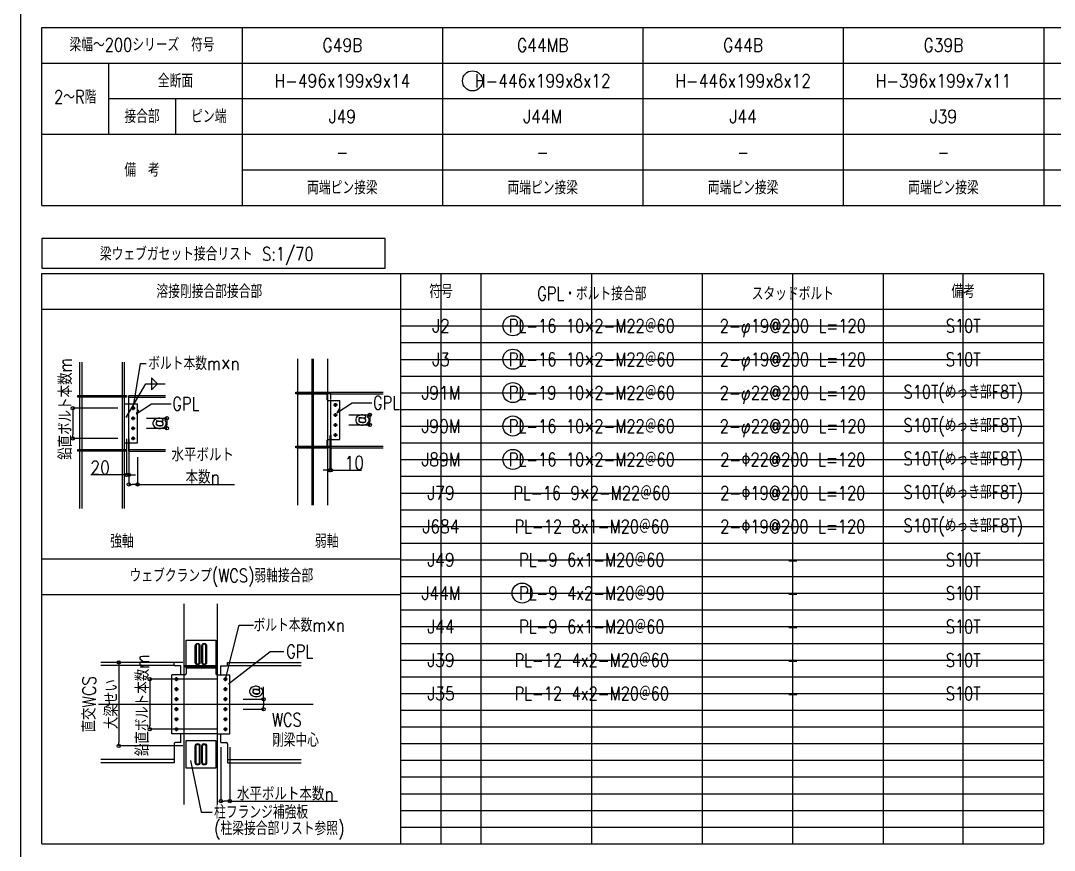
# Model space of a CAD drawing. Extents: x -668440 to 1010955, y -1678500 to 210463.
# Drawn here: x -231661 to -154278, y -679188 to -617108 of the extents above; entities that cross this region are included whole.
import ezdxf
from ezdxf.enums import TextEntityAlignment as Align

# ---------------------------------------------------------------- set-up
doc = ezdxf.new("R2010")
doc.units = 0
doc.header["$MEASUREMENT"] = 0
doc.layers.get('0').update_dxf_attribs({"color": 3, "linetype": 'CONTINUOUS'})
doc.layers.get('Defpoints').update_dxf_attribs({"color": 251, "linetype": 'CONTINUOUS'})
doc.layers.add('00_ADDL', color=253, linetype='CONTINUOUS', plot=False)
doc.layers.add('2026年2月11日BCJ適合性判定の変更', color=4, linetype='CONTINUOUS')
doc.layers.add('2026年2月17日JE事前申請修正', color=4, linetype='CONTINUOUS')
doc.styles.add('DRACAD', font='txt', dxfattribs={"width": 0.85, "bigfont": 'extfont2'})
doc.dimstyles.new('DIMSTYLE003', dxfattribs={"dimtxt": 70, "dimasz": 50, "dimexe": 0.18, "dimexo": 0.0625, "dimgap": 2, "dimtad": 1, "dimdec": 0, "dimzin": 0, "dimdsep": 46, "dimtxsty": 'DRACAD', "dimblk": 'ORIGIN', "dimcen": 0.09, "dimadec": 0, "dimazin": 0, "dimtfac": 1, "dimtdec": 4, "dimtix": 1, "dimtmove": 0, "dimatfit": 3, "dimldrblk": 'ORIGIN', "dimfxl": 1, "dimtolj": 1, "dimtzin": 0, "dimarcsym": 0})
doc.dimstyles.new('MYDIM', dxfattribs={"dimtxt": 120, "dimasz": 20, "dimexe": 1.25, "dimexo": 50, "dimgap": 50, "dimtad": 1, "dimdec": 4, "dimdsep": 46, "dimtxsty": 'DRACAD', "dimblk": 'ORIGIN', "dimcen": 2.5, "dimadec": 0, "dimazin": 0, "dimtfac": 1, "dimtdec": 4, "dimtmove": 0, "dimatfit": 3, "dimfxl": 1, "dimtolj": 1, "dimtzin": 0, "dimarcsym": 0})

# ---------------------------------------------------------------- blocks, each defined once
blk = doc.blocks.new('_ORIGIN')
at = {"color": 0, "linetype": 'ByBlock', "lineweight": -2}
blk.add_line((0, 0), (-1, 0), dxfattribs=at)
blk.add_circle((0, 0), 0.5, dxfattribs=at)
blk = doc.blocks.new('*D10504')
at = {"color": 0, "lineweight": -2}
for p, q in [((-227815, -415152), (-227815, -414235)), ((-229341, -415152), (-227815, -415152)), ((-227815, -415402), (-227815, -415652)), ((-229341, -415902), (-227815, -415902))]:
    blk.add_line(p, q, dxfattribs=at)
at = {"layer": 'Defpoints', "color": 0}
for p in [(-230341, -415152), (-230341, -415902), (-227815, -415902)]:
    blk.add_point(p, dxfattribs=at)
at = {"color": 0, "linetype": 'ByBlock', "lineweight": -2, "xscale": 250, "yscale": 250, "zscale": 250}
for p, rotation in [((-227815, -415152), 90), ((-227815, -415902), 270)]:
    blk.add_blockref('_ORIGIN', p, dxfattribs=dict(at, rotation=rotation))
at = {"color": 0, "insert": (-228365, -414569), "char_height": 1000, "attachment_point": 5, "rotation": 90, "style": 'DRACAD'}
blk.add_mtext('\\A1;@', dxfattribs=at)
blk = doc.blocks.new('*D10505')
at = {"color": 0, "lineweight": -2}
for p, q in [((-231006, -418735), (-231006, -422780)), ((-230341, -418735), (-230341, -422780)), ((-230591, -422780), (-230756, -422780)), ((-230341, -422780), (-222285, -422780))]:
    blk.add_line(p, q, dxfattribs=at)
at = {"layer": 'Defpoints', "color": 0}
for p in [(-231006, -417735), (-230341, -417735), (-231006, -422780)]:
    blk.add_point(p, dxfattribs=at)
at = {"color": 0, "linetype": 'ByBlock', "lineweight": -2, "xscale": 250, "yscale": 250, "zscale": 250, "rotation": 180}
blk.add_blockref('_ORIGIN', (-231006, -422780), dxfattribs=at)
at = {"color": 0, "linetype": 'ByBlock', "lineweight": -2, "xscale": 250, "yscale": 250, "zscale": 250}
blk.add_blockref('_ORIGIN', (-230341, -422780), dxfattribs=at)
at = {"color": 0, "insert": (-226188, -422230), "char_height": 1000, "attachment_point": 5, "style": 'DRACAD'}
blk.add_mtext('\\A1;水平ボルト本数n', dxfattribs=at)
blk = doc.blocks.new('*D10506')
at = {"color": 0, "lineweight": -2}
for p, q in [((-231317, -413652), (-236339, -413652)), ((-236339, -413902), (-236339, -417152)), ((-231317, -417402), (-236339, -417402))]:
    blk.add_line(p, q, dxfattribs=at)
at = {"layer": 'Defpoints', "color": 0}
for p in [(-230317, -413652), (-236339, -417402), (-230317, -417402)]:
    blk.add_point(p, dxfattribs=at)
at = {"color": 0, "linetype": 'ByBlock', "lineweight": -2, "xscale": 250, "yscale": 250, "zscale": 250}
for p, rotation in [((-236339, -413652), 90), ((-236339, -417402), 270)]:
    blk.add_blockref('_ORIGIN', p, dxfattribs=dict(at, rotation=rotation))
at = {"color": 0, "insert": (-236889, -415598), "char_height": 1000, "attachment_point": 5, "rotation": 90, "style": 'DRACAD'}
blk.add_mtext('\\A1;鉛直ボルト本数m', dxfattribs=at)
blk = doc.blocks.new('*D10507')
at = {"color": 0, "lineweight": -2}
for p, q in [((-233871, -412402), (-238662, -412402)), ((-238662, -412652), (-238662, -418402)), ((-233871, -418652), (-238662, -418652))]:
    blk.add_line(p, q, dxfattribs=at)
at = {"layer": 'Defpoints', "color": 0}
for p in [(-232871, -412402), (-238662, -418652), (-232871, -418652)]:
    blk.add_point(p, dxfattribs=at)
at = {"color": 0, "linetype": 'ByBlock', "lineweight": -2, "xscale": 250, "yscale": 250, "zscale": 250}
for p, rotation in [((-238662, -412402), 90), ((-238662, -418652), 270)]:
    blk.add_blockref('_ORIGIN', p, dxfattribs=dict(at, rotation=rotation))
at = {"color": 0, "insert": (-240046, -415527), "char_height": 1000, "attachment_point": 5, "rotation": 90, "style": 'DRACAD'}
blk.add_mtext('\\A1;直交WCS\\P大梁せい', dxfattribs=at)
blk = doc.blocks.new('*D10508')
at = {"color": 0, "lineweight": -2}
for p, q in [((-238075, -395673), (-238075, -398364)), ((-237909, -395673), (-237909, -398364)), ((-238325, -398364), (-240742, -398364)), ((-237909, -398364), (-238075, -398364)), ((-237659, -398364), (-237409, -398364))]:
    blk.add_line(p, q, dxfattribs=at)
at = {"layer": 'Defpoints', "color": 0}
for p in [(-238075, -394673), (-237909, -394673), (-238075, -398364)]:
    blk.add_point(p, dxfattribs=at)
at = {"color": 0, "linetype": 'ByBlock', "lineweight": -2, "xscale": 250, "yscale": 250, "zscale": 250}
blk.add_blockref('_ORIGIN', (-238075, -398364), dxfattribs=at)
at = {"color": 0, "linetype": 'ByBlock', "lineweight": -2, "xscale": 250, "yscale": 250, "zscale": 250, "rotation": 180}
blk.add_blockref('_ORIGIN', (-237909, -398364), dxfattribs=at)
at = {"color": 0, "insert": (-240054, -397814), "char_height": 1000, "attachment_point": 5, "style": 'DRACAD'}
blk.add_mtext('\\A1;20', dxfattribs=at)
blk = doc.blocks.new('*D10509')
at = {"color": 0, "lineweight": -2}
for p, q in [((-222853, -395423), (-222853, -398020)), ((-222770, -395423), (-222770, -398020)), ((-223103, -398020), (-223353, -398020)), ((-222770, -398020), (-222853, -398020)), ((-222520, -398020), (-220481, -398020))]:
    blk.add_line(p, q, dxfattribs=at)
at = {"layer": 'Defpoints', "color": 0}
for p in [(-222853, -394423), (-222770, -394423), (-222853, -398020)]:
    blk.add_point(p, dxfattribs=at)
at = {"color": 0, "linetype": 'ByBlock', "lineweight": -2, "xscale": 250, "yscale": 250, "zscale": 250}
blk.add_blockref('_ORIGIN', (-222853, -398020), dxfattribs=at)
at = {"color": 0, "linetype": 'ByBlock', "lineweight": -2, "xscale": 250, "yscale": 250, "zscale": 250, "rotation": 180}
blk.add_blockref('_ORIGIN', (-222770, -398020), dxfattribs=at)
at = {"color": 0, "insert": (-221027, -397470), "char_height": 1000, "attachment_point": 5, "style": 'DRACAD'}
blk.add_mtext('\\A1;10', dxfattribs=at)
blk = doc.blocks.new('*D10510')
at = {"color": 0, "lineweight": -2}
for p, q in [((-236575, -394132), (-235049, -394132)), ((-235049, -394382), (-235049, -394632)), ((-236575, -394882), (-235049, -394882))]:
    blk.add_line(p, q, dxfattribs=at)
at = {"layer": 'Defpoints', "color": 0}
for p in [(-237575, -394132), (-237575, -394882), (-235049, -394882)]:
    blk.add_point(p, dxfattribs=at)
at = {"color": 0, "linetype": 'ByBlock', "lineweight": -2, "xscale": 250, "yscale": 250, "zscale": 250}
for p, rotation in [((-235049, -394132), 90), ((-235049, -394882), 270)]:
    blk.add_blockref('_ORIGIN', p, dxfattribs=dict(at, rotation=rotation))
at = {"color": 0, "insert": (-235599, -394507), "char_height": 1000, "attachment_point": 5, "rotation": 90, "style": 'DRACAD'}
blk.add_mtext('\\A1;@', dxfattribs=at)
blk = doc.blocks.new('*D10511')
at = {"color": 0, "lineweight": -2}
for p, q in [((-221437, -393882), (-219869, -393882)), ((-221437, -394632), (-219869, -394632)), ((-219869, -394132), (-219869, -394382))]:
    blk.add_line(p, q, dxfattribs=at)
at = {"layer": 'Defpoints', "color": 0}
for p in [(-222437, -393882), (-222437, -394632), (-219869, -394632)]:
    blk.add_point(p, dxfattribs=at)
at = {"color": 0, "linetype": 'ByBlock', "lineweight": -2, "xscale": 250, "yscale": 250, "zscale": 250}
for p, rotation in [((-219869, -393882), 90), ((-219869, -394632), 270)]:
    blk.add_blockref('_ORIGIN', p, dxfattribs=dict(at, rotation=rotation))
at = {"color": 0, "insert": (-220419, -394257), "char_height": 1000, "attachment_point": 5, "rotation": 90, "style": 'DRACAD'}
blk.add_mtext('\\A1;@', dxfattribs=at)
blk = doc.blocks.new('*D10512')
at = {"color": 0, "lineweight": -2}
for p, q in [((-237909, -396965), (-237909, -399081)), ((-237244, -397031), (-237244, -399081)), ((-237494, -399081), (-237659, -399081)), ((-237244, -399081), (-230001, -399081))]:
    blk.add_line(p, q, dxfattribs=at)
at = {"layer": 'Defpoints', "color": 0}
for p in [(-237909, -395965), (-237244, -396031), (-237909, -399081)]:
    blk.add_point(p, dxfattribs=at)
at = {"color": 0, "linetype": 'ByBlock', "lineweight": -2, "xscale": 250, "yscale": 250, "zscale": 250, "rotation": 180}
blk.add_blockref('_ORIGIN', (-237909, -399081), dxfattribs=at)
at = {"color": 0, "linetype": 'ByBlock', "lineweight": -2, "xscale": 250, "yscale": 250, "zscale": 250}
blk.add_blockref('_ORIGIN', (-237244, -399081), dxfattribs=at)
at = {"color": 0, "insert": (-232374, -397698), "char_height": 1000, "attachment_point": 5, "style": 'DRACAD'}
blk.add_mtext('\\A1;水平ボルト\\P本数n', dxfattribs=at)
blk = doc.blocks.new('*D10513')
at = {"color": 0, "lineweight": -2}
for p, q in [((-238717, -393382), (-242106, -393382)), ((-242106, -393632), (-242106, -395382)), ((-238717, -395632), (-242106, -395632))]:
    blk.add_line(p, q, dxfattribs=at)
at = {"layer": 'Defpoints', "color": 0}
for p in [(-237717, -393382), (-242106, -395632), (-237717, -395632)]:
    blk.add_point(p, dxfattribs=at)
at = {"color": 0, "linetype": 'ByBlock', "lineweight": -2, "xscale": 250, "yscale": 250, "zscale": 250}
for p, rotation in [((-242106, -393382), 90), ((-242106, -395632), 270)]:
    blk.add_blockref('_ORIGIN', p, dxfattribs=dict(at, rotation=rotation))
at = {"color": 0, "insert": (-242656, -393423), "char_height": 1000, "attachment_point": 5, "rotation": 90, "style": 'DRACAD'}
blk.add_mtext('\\A1;鉛直ボルト本数m', dxfattribs=at)
blk = doc.blocks.new('梁リスト')
for p, q in [((-244414.54184, -364879.38435, -34703.31), (-154414.54184, -364879.38435, -34703.31)), ((-229414.54184, -364879.38435, -34703.31), (-229414.54184, -378212.71768, -34703.31)), ((-214414.54184, -364879.38435, -34703.31), (-214414.54184, -378212.71768, -34703.31)), ((-199414.54184, -364879.38435, -34703.31), (-199414.54184, -378212.71768, -34703.31)), ((-184414.54184, -364879.38435, -34703.31), (-184414.54184, -378212.71768, -34703.31)), ((-169414.54184, -364879.38435, -34703.31), (-169414.54184, -378212.71768, -34703.31)), ((-244414.54184, -367546.05101, -34703.31), (-154414.54184, -367546.05101, -34703.31)), ((-239414.54184, -367546.05101, -34703.31), (-239414.54184, -372879.38435, -34703.31)), ((-239414.54184, -370212.71768, -34703.31), (-154414.54184, -370212.71768, -34703.31)), ((-234414.54184, -370212.71768, -34703.31), (-234414.54184, -372879.38435, -34703.31)), ((-244414.54184, -372879.38435, -34703.31), (-154414.54184, -372879.38435, -34703.31)), ((-229414.54184, -375546.05101, -34703.31), (-154414.54184, -375546.05101, -34703.31)), ((-244414.54184, -378212.71768, -34703.31), (-154414.54184, -378212.71768, -34703.31)), ((-244414.54184, -380665.90639), (-244414.54184, -382889.0545)), ((-218703.16382, -380665.90639), (-244414.54184, -380665.90639)), ((-218703.16382, -382889.0545), (-218703.16382, -380665.90639)), ((-244414.54184, -382889.0545), (-218703.16382, -382889.0545)), ((-244414.54184, -383305.72116), (-169437.03111, -383305.72116)), ((-244414.54184, -425972.38783), (-244414.54184, -383305.72116)), ((-217532.1721, -425972.38783), (-217532.1721, -383305.72116)), ((-217532.1721, -405972.38783), (-217532.1721, -383305.72116)), ((-211532.1721, -425972.38783), (-211532.1721, -383305.72116)), ((-194955.54963, -425972.38783), (-194955.54963, -383305.72116)), ((-181437.03111, -383305.72116), (-181437.03111, -425972.38783)), ((-169437.03111, -383305.72116), (-169437.03111, -425972.38783)), ((-244414.54184, -385972.38783), (-169437.03111, -385972.38783)), ((-217532.1721, -385972.38783), (-169437.03111, -385972.38783)), ((-217532.1721, -388472.38783), (-169437.03111, -388472.38783)), ((-241558.63236, -392423.26718, 40487.195), (-241558.63236, -389923.26718, 40487.195)), ((-241408.63236, -392423.26718, 40487.195), (-241408.63236, -389923.26718, 40487.195)), ((-238375.29902, -392423.26718, 40487.195), (-238375.29902, -389923.26718, 40487.195)), ((-238225.29902, -392423.26718, 40487.195), (-238225.29902, -389923.26718, 40487.195)), ((-225253.43089, -392173.26718, 40487.195), (-225253.43089, -389673.26718, 40487.195)), ((-223003.43089, -392173.26718, 40487.195), (-223003.43089, -389673.26718, 40487.195)), ((-237575.29902, -393381.60052, 40487.195), (-237041.04454, -390036.1202, 40487.195)), ((-237041.04454, -390036.1202, 40487.195), (-236602.09563, -390037.4992, 40487.195)), ((-236212.96166, -391093.68902, 40487.195), (-236212.96166, -391992.56801, 40487.195)), ((-236212.96166, -391093.68902, 40487.195), (-235763.52216, -391543.12852, 40487.195)), ((-236212.96166, -391992.56801, 40487.195), (-235763.52216, -391543.12852, 40487.195)), ((-217532.1721, -390972.38783), (-169437.03111, -390972.38783)), ((-225253.43089, -396206.60052, 40487.195), (-225253.43089, -392306.60052, 40487.195)), ((-223086.76422, -392306.60052, 40487.195), (-223086.76422, -392714.93385, 40487.195)), ((-223003.43089, -396206.60052, 40487.195), (-223003.43089, -392306.60052, 40487.195)), ((-222770.09755, -392173.26718, 40487.195), (-218853.43089, -392173.26718, 40487.195)), ((-222770.09755, -392717.01718, 40487.195), (-222770.09755, -392173.26718, 40487.195)), ((-222770.09755, -392306.60052, 40487.195), (-218853.43089, -392306.60052, 40487.195)), ((-241558.63236, -396456.60052, 40487.195), (-241558.63236, -392556.60052, 40487.195)), ((-241408.63236, -396456.60052, 40487.195), (-241408.63236, -392556.60052, 40487.195)), ((-238375.29902, -396456.60052, 40487.195), (-238375.29902, -392556.60052, 40487.195)), ((-238225.29902, -396456.60052, 40487.195), (-238225.29902, -392556.60052, 40487.195)), ((-238225.29902, -393048.26718, 40487.195), (-237241.96569, -393048.26718, 40487.195)), ((-237908.63236, -392423.26718, 40487.195), (-235158.63236, -392423.26718, 40487.195)), ((-237908.63236, -393048.26718, 40487.195), (-237908.63236, -392423.26718, 40487.195)), ((-237908.63236, -392556.60052, 40487.195), (-235158.63236, -392556.60052, 40487.195)), ((-237354.13599, -393796.4445, 40487.195), (-236214.95181, -393053.9008, 40487.195)), ((-237241.96569, -395964.93385, 40487.195), (-237241.96569, -393048.26718, 40487.195)), ((-236214.95181, -393053.9008, 40487.195), (-234725.2252, -393058.99503, 40487.195)), ((-223003.43089, -392798.26718, 40487.195), (-222103.43089, -392798.26718, 40487.195)), ((-222770.09755, -396339.93385, 40487.195), (-222770.09755, -392798.26718, 40487.195)), ((-222436.76422, -393273.26718, 40487.195), (-222436.76422, -392989.93385, 40487.195)), ((-222334.50246, -393721.77315, 40487.195), (-221195.31828, -392979.22946, 40487.195)), ((-222103.43089, -395714.93385, 40487.195), (-222103.43089, -392798.26718, 40487.195)), ((-221195.31828, -392979.22946, 40487.195), (-219705.59166, -392984.32369, 40487.195)), ((-237716.96569, -393381.60052, 40487.195), (-237433.63236, -393381.60052, 40487.195)), ((-237575.29902, -393523.26718, 40487.195), (-237575.29902, -393239.93385, 40487.195)), ((-237166.96569, -393488.11117, 40487.195), (-237354.13599, -393796.4445, 40487.195)), ((-222578.43089, -393131.60052, 40487.195), (-222295.09755, -393131.60052, 40487.195)), ((-222436.76422, -394023.26718, 40487.195), (-222436.76422, -393739.93385, 40487.195)), ((-222147.33216, -393413.43982, 40487.195), (-222334.50246, -393721.77315, 40487.195)), ((-217532.1721, -393472.38783), (-169437.03111, -393472.38783)), ((-237716.96569, -394131.60052, 40487.195), (-237433.63236, -394131.60052, 40487.195)), ((-237575.29902, -394273.26718, 40487.195), (-237575.29902, -393989.93385, 40487.195)), ((-222578.43089, -393881.60052, 40487.195), (-222295.09755, -393881.60052, 40487.195)), ((-222578.43089, -394631.60052, 40487.195), (-222295.09755, -394631.60052, 40487.195)), ((-222436.76422, -394773.26718, 40487.195), (-222436.76422, -394489.93385, 40487.195)), ((-237716.96569, -394881.60052, 40487.195), (-237433.63236, -394881.60052, 40487.195)), ((-237575.29902, -395023.26718, 40487.195), (-237575.29902, -394739.93385, 40487.195)), ((-222578.43089, -395381.60052, 40487.195), (-222295.09755, -395381.60052, 40487.195)), ((-222436.76422, -395523.26718, 40487.195), (-222436.76422, -395239.93385, 40487.195)), ((-238225.29902, -395964.93385, 40487.195), (-237241.96569, -395964.93385, 40487.195)), ((-237908.63236, -396589.93385, 40487.195), (-237908.63236, -395964.93385, 40487.195)), ((-237716.96569, -395631.60052, 40487.195), (-237433.63236, -395631.60052, 40487.195)), ((-237575.29902, -395773.26718, 40487.195), (-237575.29902, -395489.93385, 40487.195)), ((-223086.76422, -395798.26718, 40487.195), (-223086.76422, -396206.60052, 40487.195)), ((-223003.43089, -395714.93385, 40487.195), (-222103.43089, -395714.93385, 40487.195)), ((-217532.1721, -395972.38783), (-169437.03111, -395972.38783)), ((-241558.63236, -400888.40877, 40487.195), (-241558.63236, -396589.93385, 40487.195)), ((-241408.63236, -400888.40877, 40487.195), (-241408.63236, -396589.93385, 40487.195)), ((-238375.29902, -400888.40877, 40487.195), (-238375.29902, -396589.93385, 40487.195)), ((-238225.29902, -400888.40877, 40487.195), (-238225.29902, -396589.93385, 40487.195)), ((-237908.63236, -396456.60052, 40487.195), (-235158.63236, -396456.60052, 40487.195)), ((-237908.63236, -396589.93385, 40487.195), (-235158.63236, -396589.93385, 40487.195)), ((-225253.43089, -400638.40877, 40487.195), (-225253.43089, -396339.93385, 40487.195)), ((-223003.43089, -400638.40877, 40487.195), (-223003.43089, -396339.93385, 40487.195)), ((-222770.09755, -396206.60052, 40487.195), (-218853.43089, -396206.60052, 40487.195)), ((-222770.09755, -396339.93385, 40487.195), (-218853.43089, -396339.93385, 40487.195)), ((-217532.1721, -398472.38783), (-169437.03111, -398472.38783)), ((-217532.1721, -400972.38783), (-169437.03111, -400972.38783)), ((-217532.1721, -403472.38783), (-169437.03111, -403472.38783)), ((-244414.54184, -404639.0545), (-217532.1721, -404639.0545)), ((-217532.1721, -405972.38783), (-169437.03111, -405972.38783)), ((-244414.54184, -407305.72116), (-217532.1721, -407305.72116)), ((-233758.0342, -423026.98599), (-233758.0342, -408026.98599)), ((-231258.0342, -423026.98599), (-231258.0342, -408026.98599)), ((-217532.1721, -408472.38783), (-169437.03111, -408472.38783)), ((-230674.70087, -413651.98599), (-229648.83308, -409609.16266)), ((-229648.83308, -409609.16266), (-228567.02703, -409610.54166)), ((-233616.36753, -412818.65266), (-233616.36753, -410735.31932)), ((-233616.36753, -410735.31932), (-231399.70087, -410735.31932)), ((-231399.70087, -410735.31932), (-231399.70087, -412818.65266)), ((-232928.86753, -411151.98599), (-232915.54645, -411085.01639)), ((-232928.86753, -412401.98599), (-232928.86753, -411151.98599)), ((-232915.54645, -411085.01639), (-232877.61122, -411028.2423)), ((-232877.61122, -411028.2423), (-232820.83713, -410990.30707)), ((-232861.65348, -411107.33959), (-232870.5342, -411151.98599)), ((-232870.5342, -411151.98599), (-232870.5342, -412401.98599)), ((-232836.36332, -411069.4902), (-232861.65348, -411107.33959)), ((-232798.51393, -411044.20005), (-232836.36332, -411069.4902)), ((-232820.83713, -410990.30707), (-232753.86753, -410976.98599)), ((-232753.86753, -411035.31932), (-232798.51393, -411044.20005)), ((-232753.86753, -410976.98599), (-232686.89793, -410990.30707)), ((-232709.22113, -411044.20005), (-232753.86753, -411035.31932)), ((-232671.37174, -411069.4902), (-232709.22113, -411044.20005)), ((-232686.89793, -410990.30707), (-232630.12385, -411028.2423)), ((-232646.08159, -411107.33959), (-232671.37174, -411069.4902)), ((-232637.20087, -411151.98599), (-232646.08159, -411107.33959)), ((-232637.20087, -412401.98599), (-232637.20087, -411151.98599)), ((-232630.12385, -411028.2423), (-232592.18861, -411085.01639)), ((-232592.18861, -411085.01639), (-232578.86753, -411151.98599)), ((-232578.86753, -411151.98599), (-232578.86753, -412401.98599)), ((-232437.20087, -411151.98599), (-232423.87978, -411085.01639)), ((-232437.20087, -412401.98599), (-232437.20087, -411151.98599)), ((-232423.87978, -411085.01639), (-232385.94455, -411028.2423)), ((-232385.94455, -411028.2423), (-232329.17047, -410990.30707)), ((-232369.98681, -411107.33959), (-232378.86753, -411151.98599)), ((-232378.86753, -411151.98599), (-232378.86753, -412401.98599)), ((-232344.69666, -411069.4902), (-232369.98681, -411107.33959)), ((-232306.84727, -411044.20005), (-232344.69666, -411069.4902)), ((-232329.17047, -410990.30707), (-232262.20087, -410976.98599)), ((-232262.20087, -411035.31932), (-232306.84727, -411044.20005)), ((-232262.20087, -410976.98599), (-232195.23126, -410990.30707)), ((-232217.55446, -411044.20005), (-232262.20087, -411035.31932)), ((-232179.70507, -411069.4902), (-232217.55446, -411044.20005)), ((-232195.23126, -410990.30707), (-232138.45718, -411028.2423)), ((-232154.41492, -411107.33959), (-232179.70507, -411069.4902)), ((-232145.5342, -411151.98599), (-232154.41492, -411107.33959)), ((-232145.5342, -412401.98599), (-232145.5342, -411151.98599)), ((-232138.45718, -411028.2423), (-232100.52195, -411085.01639)), ((-232100.52195, -411085.01639), (-232087.20087, -411151.98599)), ((-232087.20087, -411151.98599), (-232087.20087, -412401.98599)), ((-230441.27194, -413999.4951), (-227312.01274, -411587.28069)), ((-227312.01274, -411587.28069), (-226301.58107, -411589.82781)), ((-217532.1721, -410972.38783), (-169437.03111, -410972.38783)), ((-234508.0342, -412401.98599), (-240008.0342, -412401.98599)), ((-234508.0342, -412568.65266), (-234508.0342, -412401.98599)), ((-232915.54645, -412468.95559), (-232928.86753, -412401.98599)), ((-232870.5342, -412401.98599), (-232861.65348, -412446.63239)), ((-232861.65348, -412446.63239), (-232836.36332, -412484.48178)), ((-232671.37174, -412484.48178), (-232646.08159, -412446.63239)), ((-232646.08159, -412446.63239), (-232637.20087, -412401.98599)), ((-232578.86753, -412401.98599), (-232592.18861, -412468.95559)), ((-232423.87978, -412468.95559), (-232437.20087, -412401.98599)), ((-232378.86753, -412401.98599), (-232369.98681, -412446.63239)), ((-232369.98681, -412446.63239), (-232344.69666, -412484.48178)), ((-232179.70507, -412484.48178), (-232154.41492, -412446.63239)), ((-232154.41492, -412446.63239), (-232145.5342, -412401.98599)), ((-232087.20087, -412401.98599), (-232100.52195, -412468.95559)), ((-230508.0342, -412401.98599), (-225008.0342, -412401.98599)), ((-230508.0342, -412568.65266), (-230508.0342, -412401.98599)), ((-234474.70087, -412635.31932), (-240008.0342, -412635.31932)), ((-234008.0342, -412651.98599), (-234424.70087, -412651.98599)), ((-234094.97595, -412633.59683), (-234094.97595, -412633.59683)), ((-234008.0342, -413318.65266), (-234008.0342, -412651.98599)), ((-233701.7842, -412651.98599), (-233701.7842, -412701.98599)), ((-231399.70087, -412818.65266), (-233616.36753, -412818.65266)), ((-232877.61122, -412525.72968), (-232915.54645, -412468.95559)), ((-232820.83713, -412563.66491), (-232877.61122, -412525.72968)), ((-232836.36332, -412484.48178), (-232798.51393, -412509.77194)), ((-232753.86753, -412576.98599), (-232820.83713, -412563.66491)), ((-232798.51393, -412509.77194), (-232753.86753, -412518.65266)), ((-232753.86753, -412518.65266), (-232709.22113, -412509.77194)), ((-232686.89793, -412563.66491), (-232753.86753, -412576.98599)), ((-232709.22113, -412509.77194), (-232671.37174, -412484.48178)), ((-232630.12385, -412525.72968), (-232686.89793, -412563.66491)), ((-232592.18861, -412468.95559), (-232630.12385, -412525.72968)), ((-232441.37713, -412938.3462), (-232441.37713, -412938.3462)), ((-232385.94455, -412525.72968), (-232423.87978, -412468.95559)), ((-232329.17047, -412563.66491), (-232385.94455, -412525.72968)), ((-232344.69666, -412484.48178), (-232306.84727, -412509.77194)), ((-232262.20087, -412576.98599), (-232329.17047, -412563.66491)), ((-232306.84727, -412509.77194), (-232262.20087, -412518.65266)), ((-232262.20087, -412518.65266), (-232217.55446, -412509.77194)), ((-232195.23126, -412563.66491), (-232262.20087, -412576.98599)), ((-232217.55446, -412509.77194), (-232179.70507, -412484.48178)), ((-232138.45718, -412525.72968), (-232195.23126, -412563.66491)), ((-232100.52195, -412468.95559), (-232138.45718, -412525.72968)), ((-231314.2842, -412651.98599), (-231314.2842, -412701.98599)), ((-231008.0342, -413318.65266), (-231008.0342, -412651.98599)), ((-231008.0342, -412651.98599), (-230591.36753, -412651.98599)), ((-230921.09245, -412633.59683), (-230921.09245, -412633.59683)), ((-230541.36753, -412635.31932), (-225008.0342, -412635.31932)), ((-234674.70087, -417735.31932), (-234674.70087, -413318.65266)), ((-233701.7842, -413318.65266), (-234674.70087, -413318.65266)), ((-234199.70087, -413651.98599), (-234483.0342, -413651.98599)), ((-234341.36753, -413793.65266), (-234341.36753, -413510.31932)), ((-231314.2842, -413318.65266), (-230341.36753, -413318.65266)), ((-230816.36753, -413651.98599), (-230533.0342, -413651.98599)), ((-230674.70087, -413793.65266), (-230674.70087, -413510.31932)), ((-230341.36753, -417735.31932), (-230341.36753, -413318.65266)), ((-217532.1721, -413472.38783), (-169437.03111, -413472.38783)), ((-234199.70087, -414401.98599), (-234483.0342, -414401.98599)), ((-234341.36753, -414543.65266), (-234341.36753, -414260.31932)), ((-230816.36753, -414401.98599), (-230533.0342, -414401.98599)), ((-230674.70087, -414543.65266), (-230674.70087, -414260.31932)), ((-234199.70087, -415151.98599), (-234483.0342, -415151.98599)), ((-234341.36753, -415293.65266), (-234341.36753, -415010.31932)), ((-230816.36753, -415151.98599), (-230533.0342, -415151.98599)), ((-230674.70087, -415293.65266), (-230674.70087, -415010.31932)), ((-234199.70087, -415901.98599), (-234483.0342, -415901.98599)), ((-234341.36753, -416043.65266), (-234341.36753, -415760.31932)), ((-230816.36753, -415901.98599), (-230533.0342, -415901.98599)), ((-230674.70087, -416043.65266), (-230674.70087, -415760.31932)), ((-217532.1721, -415972.38783), (-169437.03111, -415972.38783)), ((-234199.70087, -416651.98599), (-234483.0342, -416651.98599)), ((-234341.36753, -416793.65266), (-234341.36753, -416510.31932)), ((-230816.36753, -416651.98599), (-230533.0342, -416651.98599)), ((-230674.70087, -416793.65266), (-230674.70087, -416510.31932)), ((-233758.0342, -417735.31932), (-234674.70087, -417735.31932)), ((-234199.70087, -417401.98599), (-234483.0342, -417401.98599)), ((-234341.36753, -417543.65266), (-234341.36753, -417260.31932)), ((-234008.0342, -418401.98599), (-234008.0342, -417735.31932)), ((-231258.0342, -417735.31932), (-230341.36753, -417735.31932)), ((-231008.0342, -418401.98599), (-231008.0342, -417735.31932)), ((-230816.36753, -417401.98599), (-230533.0342, -417401.98599)), ((-230674.70087, -417543.65266), (-230674.70087, -417260.31932)), ((-234508.0342, -418485.31932), (-234508.0342, -419901.98599)), ((-234008.0342, -418401.98599), (-234424.70087, -418401.98599)), ((-233616.36753, -420318.65266), (-233616.36753, -418235.31932)), ((-233616.36753, -418235.31932), (-231399.70087, -418235.31932)), ((-232928.86753, -418651.98599), (-232915.54645, -418585.01639)), ((-232915.54645, -418585.01639), (-232877.61122, -418528.2423)), ((-232877.61122, -418528.2423), (-232820.83713, -418490.30707)), ((-232870.5342, -418651.98599), (-232861.65348, -418607.33959)), ((-232861.65348, -418607.33959), (-232836.36332, -418569.4902)), ((-232836.36332, -418569.4902), (-232798.51393, -418544.20005)), ((-232820.83713, -418490.30707), (-232753.86753, -418476.98599)), ((-232798.51393, -418544.20005), (-232753.86753, -418535.31932)), ((-232753.86753, -418476.98599), (-232686.89793, -418490.30707)), ((-232753.86753, -418535.31932), (-232709.22113, -418544.20005)), ((-232709.22113, -418544.20005), (-232671.37174, -418569.4902)), ((-232686.89793, -418490.30707), (-232630.12385, -418528.2423)), ((-232671.37174, -418569.4902), (-232646.08159, -418607.33959)), ((-232646.08159, -418607.33959), (-232637.20087, -418651.98599)), ((-232630.12385, -418528.2423), (-232592.18861, -418585.01639)), ((-232592.18861, -418585.01639), (-232578.86753, -418651.98599)), ((-232441.37713, -418223.95911), (-232441.37713, -418223.95911)), ((-232437.20087, -418651.98599), (-232423.87978, -418585.01639)), ((-232423.87978, -418585.01639), (-232385.94455, -418528.2423)), ((-232385.94455, -418528.2423), (-232329.17047, -418490.30707)), ((-232378.86753, -418651.98599), (-232369.98681, -418607.33959)), ((-232369.98681, -418607.33959), (-232344.69666, -418569.4902)), ((-232344.69666, -418569.4902), (-232306.84727, -418544.20005)), ((-232329.17047, -418490.30707), (-232262.20087, -418476.98599)), ((-232306.84727, -418544.20005), (-232262.20087, -418535.31932)), ((-232262.20087, -418476.98599), (-232195.23126, -418490.30707)), ((-232262.20087, -418535.31932), (-232217.55446, -418544.20005)), ((-232217.55446, -418544.20005), (-232179.70507, -418569.4902)), ((-232195.23126, -418490.30707), (-232138.45718, -418528.2423)), ((-232179.70507, -418569.4902), (-232154.41492, -418607.33959)), ((-232154.41492, -418607.33959), (-232145.5342, -418651.98599)), ((-232138.45718, -418528.2423), (-232100.52195, -418585.01639)), ((-232100.52195, -418585.01639), (-232087.20087, -418651.98599)), ((-231399.70087, -418235.31932), (-231399.70087, -420318.65266)), ((-231008.0342, -418401.98599), (-230591.36753, -418401.98599)), ((-230508.0342, -418485.31932), (-230508.0342, -419901.98599)), ((-217532.1721, -418472.38783), (-169437.03111, -418472.38783)), ((-234094.97595, -418670.37516), (-234094.97595, -418670.37516)), ((-232928.86753, -419901.98599), (-232928.86753, -418651.98599)), ((-232870.5342, -419901.98599), (-232870.5342, -418651.98599)), ((-232637.20087, -418651.98599), (-232637.20087, -419901.98599)), ((-232578.86753, -418651.98599), (-232578.86753, -419901.98599)), ((-232437.20087, -419901.98599), (-232437.20087, -418651.98599)), ((-232378.86753, -419901.98599), (-232378.86753, -418651.98599)), ((-232145.5342, -418651.98599), (-232145.5342, -419901.98599)), ((-232087.20087, -418651.98599), (-232087.20087, -419901.98599)), ((-234508.0342, -419668.65266), (-240008.0342, -419668.65266)), ((-234508.0342, -419901.98599), (-240008.0342, -419901.98599)), ((-233297.91101, -419740.21772), (-232481.00026, -423612.30417)), ((-232915.54645, -419968.95559), (-232928.86753, -419901.98599)), ((-232877.61122, -420025.72968), (-232915.54645, -419968.95559)), ((-232820.83713, -420063.66491), (-232877.61122, -420025.72968)), ((-232861.65348, -419946.63239), (-232870.5342, -419901.98599)), ((-232836.36332, -419984.48178), (-232861.65348, -419946.63239)), ((-232798.51393, -420009.77194), (-232836.36332, -419984.48178)), ((-232753.86753, -420076.98599), (-232820.83713, -420063.66491)), ((-232753.86753, -420018.65266), (-232798.51393, -420009.77194)), ((-232709.22113, -420009.77194), (-232753.86753, -420018.65266)), ((-232686.89793, -420063.66491), (-232753.86753, -420076.98599)), ((-232671.37174, -419984.48178), (-232709.22113, -420009.77194)), ((-232630.12385, -420025.72968), (-232686.89793, -420063.66491)), ((-232646.08159, -419946.63239), (-232671.37174, -419984.48178)), ((-232637.20087, -419901.98599), (-232646.08159, -419946.63239)), ((-232592.18861, -419968.95559), (-232630.12385, -420025.72968)), ((-232578.86753, -419901.98599), (-232592.18861, -419968.95559)), ((-232423.87978, -419968.95559), (-232437.20087, -419901.98599)), ((-232385.94455, -420025.72968), (-232423.87978, -419968.95559)), ((-232329.17047, -420063.66491), (-232385.94455, -420025.72968)), ((-232369.98681, -419946.63239), (-232378.86753, -419901.98599)), ((-232344.69666, -419984.48178), (-232369.98681, -419946.63239)), ((-232306.84727, -420009.77194), (-232344.69666, -419984.48178)), ((-232262.20087, -420076.98599), (-232329.17047, -420063.66491)), ((-232262.20087, -420018.65266), (-232306.84727, -420009.77194)), ((-232217.55446, -420009.77194), (-232262.20087, -420018.65266)), ((-232195.23126, -420063.66491), (-232262.20087, -420076.98599)), ((-232179.70507, -419984.48178), (-232217.55446, -420009.77194)), ((-232138.45718, -420025.72968), (-232195.23126, -420063.66491)), ((-232154.41492, -419946.63239), (-232179.70507, -419984.48178)), ((-232145.5342, -419901.98599), (-232154.41492, -419946.63239)), ((-232100.52195, -419968.95559), (-232138.45718, -420025.72968)), ((-232087.20087, -419901.98599), (-232100.52195, -419968.95559)), ((-230508.0342, -419668.65266), (-225008.0342, -419668.65266)), ((-230508.0342, -419901.98599), (-225008.0342, -419901.98599)), ((-231399.70087, -420318.65266), (-233616.36753, -420318.65266)), ((-217532.1721, -420972.38783), (-169437.03111, -420972.38783)), ((-232481.2096, -423612.30351), (-231670.43567, -423614.85062)), ((-217532.1721, -423472.38783), (-169437.03111, -423472.38783)), ((-244414.54184, -425972.38783), (-169437.03111, -425972.38783))]:
    blk.add_line(p, q)
at = {"ltscale": 100}
for p, q in [((-224184.68089, -400638.40877, 40487.195), (-224184.68089, -389673.26718, 40487.195)), ((-224072.18089, -400638.40877, 40487.195), (-224072.18089, -389673.26718, 40487.195)), ((-225253.43089, -392173.26718, 40487.195), (-224184.68089, -392173.26718, 40487.195)), ((-225253.43089, -392306.60052, 40487.195), (-224184.68089, -392306.60052, 40487.195)), ((-224072.18089, -392173.26718, 40487.195), (-223003.43089, -392173.26718, 40487.195)), ((-224072.18089, -392306.60052, 40487.195), (-223003.43089, -392306.60052, 40487.195)), ((-225253.43089, -396206.60052, 40487.195), (-224184.68089, -396206.60052, 40487.195)), ((-225253.43089, -396339.93385, 40487.195), (-224184.68089, -396339.93385, 40487.195)), ((-224072.18089, -396206.60052, 40487.195), (-223003.43089, -396206.60052, 40487.195)), ((-224072.18089, -396339.93385, 40487.195), (-223003.43089, -396339.93385, 40487.195))]:
    blk.add_line(p, q, dxfattribs=at)
at = {"ltscale": 30}
blk.add_line((-237908.63236, -395964.93385, 40487.195), (-237908.63236, -393048.26718, 40487.195), dxfattribs=at)
at = {"ltscale": 0.3}
for p, q in [((-231314.2842, -412651.98599), (-233701.7842, -412651.98599)), ((-233701.7842, -412701.98599), (-231314.2842, -412701.98599))]:
    blk.add_line(p, q, dxfattribs=at)
at = {"ltscale": 0.5}
for p, q in [((-233618.45087, -412701.98599), (-233618.45087, -413235.31932)), ((-231397.61753, -412701.98599), (-231397.61753, -413235.31932)), ((-231258.0342, -417735.31932), (-233758.0342, -417735.31932))]:
    blk.add_line(p, q, dxfattribs=at)
at = {"ltscale": 1800}
blk.add_line((-240162.35919, -415526.98599), (-224094.85821, -415526.98599), dxfattribs=at)
blk.add_lwpolyline([(-244414.54184, -378212.71768), (-244414.54184, -364879.38435)])
for points in [[(-225403.43089, -392173.26718), (-222853.43089, -392173.26718), (-222853.43089, -392306.60052), (-225403.43089, -392306.60052)], [(-238075.29902, -392423.26718), (-238075.29902, -392556.60052), (-241708.63236, -392556.60052), (-241708.63236, -392423.26718)], [(-238075.29902, -396456.60052), (-238075.29902, -396589.93385), (-241708.63236, -396589.93385), (-241708.63236, -396456.60052)], [(-225403.43089, -396206.60052), (-222853.43089, -396206.60052), (-222853.43089, -396339.93385), (-225403.43089, -396339.93385)]]:
    blk.add_lwpolyline(points, close=True)
for centre, radius in [((-212170.18692, -368884.09357), 750), ((-209149.97889, -392209.50717), 750), ((-222436.76422, -393131.60052), 100), ((-237575.29902, -393381.60052), 100), ((-222436.76422, -393881.60052), 100), ((-237575.29902, -394131.60052), 100), ((-222436.76422, -394631.60052), 100), ((-209149.97889, -394709.50717), 750), ((-237575.29902, -394881.60052), 100), ((-222436.76422, -395381.60052), 100), ((-237575.29902, -395631.60052), 100), ((-209149.97889, -397209.50717), 750), ((-208458.25398, -407209.50717), 750), ((-234341.36753, -413651.98599), 100), ((-230674.70087, -413651.98599), 100), ((-234341.36753, -414401.98599), 100), ((-230674.70087, -414401.98599), 100), ((-234341.36753, -415151.98599), 100), ((-230674.70087, -415151.98599), 100), ((-234341.36753, -415901.98599), 100), ((-230674.70087, -415901.98599), 100), ((-234341.36753, -416651.98599), 100), ((-230674.70087, -416651.98599), 100), ((-234341.36753, -417401.98599), 100), ((-230674.70087, -417401.98599), 100)]:
    blk.add_circle(centre, radius)
for centre, start, end in [((-223003.43089, -392714.93385), 180, 270), ((-223003.43089, -395798.26718), 90, 180), ((-234424.70087, -412568.65266), 180, 270), ((-230591.36753, -412568.65266), 270, 0), ((-233701.7842, -413235.31932), 270, 0), ((-231314.2842, -413235.31932), 180, 270), ((-234424.70087, -418485.31932), 90, 180), ((-230591.36753, -418485.31932), 0, 90)]:
    blk.add_arc(centre, 83.33333, start, end)
at = {"layer": '00_ADDL'}
blk.add_lwpolyline([(-246000, -294873.71862), (-136094.25075, -294873.71862), (-136094.25075, -427373.71862), (-246000, -427373.71862)], close=True, dxfattribs=at)
at = {"layer": '2026年2月11日BCJ適合性判定の変更'}
for centre in [(-209149.97889, -387209.50717), (-209149.97889, -389709.50717)]:
    blk.add_circle(centre, 750, dxfattribs=at)
at = {"layer": 'Defpoints'}
for p, q in [((-214532.1721, -425972.38783), (-214532.1721, -383305.72116)), ((-203243.86086, -425972.38783), (-203243.86086, -383305.72116)), ((-188196.29037, -425972.38783), (-188196.29037, -383305.72116)), ((-175437.03111, -425972.38783), (-175437.03111, -383305.72116)), ((-217532.1721, -387222.38783), (-169437.03111, -387222.38783)), ((-217532.1721, -389722.38783), (-169437.03111, -389722.38783)), ((-217532.1721, -392222.38783), (-169437.03111, -392222.38783)), ((-217532.1721, -394722.38783), (-169437.03111, -394722.38783)), ((-217532.1721, -397222.38783), (-169437.03111, -397222.38783)), ((-217532.1721, -399722.38783), (-169437.03111, -399722.38783)), ((-217532.1721, -402222.38783), (-169437.03111, -402222.38783)), ((-217532.1721, -404722.38783), (-169437.03111, -404722.38783)), ((-217532.1721, -407222.38783), (-169437.03111, -407222.38783)), ((-217532.1721, -409722.38783), (-169437.03111, -409722.38783)), ((-217532.1721, -412222.38783), (-169437.03111, -412222.38783)), ((-217532.1721, -414722.38783), (-169437.03111, -414722.38783)), ((-217532.1721, -417222.38783), (-169437.03111, -417222.38783)), ((-217532.1721, -419722.38783), (-169437.03111, -419722.38783)), ((-217532.1721, -422222.38783), (-169437.03111, -422222.38783)), ((-217532.1721, -424722.38783), (-169437.03111, -424722.38783))]:
    blk.add_line(p, q, dxfattribs=at)
at = {"style": 'DRACAD'}
for s, width, p in [('梁幅～200シリーズ\u3000符号', 0.8, (-236914.54184, -366179.38435)), ('G49B', 0.85, (-221914.54184, -366212.71768)), ('G44MB', 0.85, (-206914.54184, -366212.71768)), ('G44B', 0.85, (-191914.54184, -366212.71768)), ('G39B', 0.85, (-176914.54184, -366212.71768)), ('全断面', 0.8, (-234414.54184, -368879.38435)), ('H-496x199x9x14', 0.85, (-221914.54184, -368879.38435)), ('H-396x199x7x11', 0.85, (-176914.54184, -368879.38435)), ('2～R階', 0.8, (-241914.54184, -370085.23408)), ('接合部', 0.8, (-236914.54184, -371546.05101)), ('ピン端', 0.8, (-231914.54184, -371546.05101)), ('-', 0.8, (-221914.54184, -374212.71768)), ('-', 0.8, (-206914.54184, -374212.71768)), ('-', 0.8, (-191914.54184, -374212.71768)), ('-', 0.8, (-176914.54184, -374212.71768)), ('備\u3000考', 0.8, (-236914.54184, -375546.05101)), ('両端ピン接梁', 0.8, (-221914.54184, -376879.38435)), ('両端ピン接梁', 0.8, (-206914.54184, -376879.38435)), ('両端ピン接梁', 0.8, (-191914.54184, -376879.38435)), ('両端ピン接梁', 0.8, (-176914.54184, -376879.38435)), ('溶接剛接合部接合部', 0.8, (-231879.84585, -384639.0545)), ('符号', 0.8, (-214532.1721, -384639.0545)), ('GPL・ボルト接合部', 0.8, (-203243.86086, -384805.72116)), ('スタッドボルト', 0.8, (-188196.29037, -384805.72116)), ('備考', 0.8, (-175437.03111, -384639.0545)), ('J91M', 0.85, (-214532.1721, -392222.38783)), ('PL-19 10×2-M22＠60', 0.8, (-203243.86086, -392222.38783, 53982.92667)), ('2-φ22@200 L=120', 0.8, (-188196.29037, -392222.38783, 53982.92667)), ('J90M', 0.85, (-214532.1721, -394722.38783)), ('PL-16 10×2-M22＠60', 0.8, (-203243.86086, -394722.38783, 53982.92667)), ('2-φ22@200 L=120', 0.8, (-188196.29037, -394722.38783, 53982.92667)), ('J89M', 0.85, (-214532.1721, -397222.38783)), ('PL-16 10×2-M22＠60', 0.8, (-203243.86086, -397222.38783, 53982.92667)), ('2-Φ22@200 L=120', 0.8, (-188196.29037, -397222.38783, 53982.92667)), ('J79', 0.85, (-214532.1721, -399722.38783)), ('2-Φ19@200 L=120', 0.8, (-188196.29037, -399722.38783, 53982.92667)), ('J684', 0.85, (-214532.1721, -402222.38783)), ('PL-12 8x1-M20＠60', 0.8, (-203243.86086, -402222.38783, 53982.92667)), ('2-Φ19@200 L=120', 0.8, (-188196.29037, -402222.38783, 53982.92667)), ('強軸', 0.8, (-238420.59983, -403326.35698)), ('弱軸', 0.8, (-223090.65539, -403326.35698)), ('J49', 0.85, (-214532.1721, -404722.38783)), ('ウェブクランプ(WCS)弱軸接合部', 0.8, (-230973.35697, -405903.04553)), ('-', 0.8, (-188196.29037, -404722.38783, 53982.92667)), ('J44M', 0.85, (-214532.1721, -407222.38783)), ('PL-9 4x2-M20＠90', 0.8, (-203243.86086, -407222.38783, 53982.92667)), ('-', 0.8, (-188196.29037, -407222.38783, 53982.92667)), ('J44', 0.85, (-214532.1721, -409722.38783)), ('-', 0.8, (-188196.29037, -409722.38783, 53982.92667)), ('J39', 0.85, (-214532.1721, -412222.38783)), ('-', 0.8, (-188196.29037, -412222.38783, 53982.92667)), ('J35', 0.85, (-214532.1721, -414722.38783)), ('-', 0.8, (-188196.29037, -414722.38783, 53982.92667))]:
    blk.add_text(s, height=1000, dxfattribs=dict(at, width=width)).set_placement(p, align=Align.MIDDLE_CENTER)
for s, width, p in [('J49', 0.85, (-221914.54184, -371546.05101)), ('J44M', 0.85, (-206914.54184, -371546.05101)), ('J44', 0.85, (-191914.54184, -371546.05101)), ('J39', 0.85, (-176914.54184, -371546.05101)), ('S10T(めっき部F8T)', 0.8, (-175437.03111, -392222.38783)), ('S10T(めっき部F8T)', 0.8, (-175437.03111, -394722.38783)), ('S10T(めっき部F8T)', 0.8, (-175437.03111, -397222.38783)), ('S10T(めっき部F8T)', 0.8, (-175437.03111, -399722.38783)), ('S10T(めっき部F8T)', 0.8, (-175437.03111, -402222.38783))]:
    blk.add_text(s, height=1000, dxfattribs=dict(at, width=width)).set_placement(p, align=Align.MIDDLE)
at = {"style": 'DRACAD', "width": 0.8}
blk.add_text('梁ウェブガセット接合リスト S:1/70', height=1000, dxfattribs=at).set_placement((-232073.94468, -382334.88784), align=Align.CENTER)
for s, p in [('ボルト本数m×n', (-236451.637, -390023.75883)), ('GPL', (-234644.45249, -393045.25467)), ('GPL', (-219624.81896, -392970.58332)), ('ボルト本数m×n', (-228567.02703, -409610.54166)), ('GPL', (-226124.97148, -411576.08745)), ('WCS', (-227190.02617, -416687.05638)), ('剛梁中心', (-227190.02617, -418214.32147)), ('柱フランジ補強板', (-231519.97704, -423601.11026)), ('(柱梁接合部リスト参照)', (-231519.97704, -424823.10171))]:
    blk.add_text(s, height=1000, dxfattribs=at).set_placement(p, align=Align.MIDDLE_LEFT)
at = {"layer": '2026年2月11日BCJ適合性判定の変更', "style": 'DRACAD'}
for s, width, p in [('J2', 0.85, (-214532.1721, -387222.38783)), ('PL-16 10×2-M22＠60', 0.8, (-203243.86086, -387222.38783, 53982.92667)), ('2-φ19@200 L=120', 0.8, (-188196.29037, -387222.38783, 53982.92667)), ('J3', 0.85, (-214532.1721, -389722.38783)), ('PL-16 10×2-M22＠60', 0.8, (-203243.86086, -389722.38783, 53982.92667)), ('2-φ19@200 L=120', 0.8, (-188196.29037, -389722.38783, 53982.92667)), ('PL-16 9×2-M22＠60', 0.8, (-203243.86086, -399722.38783, 53982.92667)), ('PL-9 6x1-M20＠60', 0.8, (-203243.86086, -404722.38783, 53982.92667)), ('PL-9 6x1-M20＠60', 0.8, (-203243.86086, -409722.38783, 53982.92667)), ('PL-12 4x2-M20＠60', 0.8, (-203243.86086, -412222.38783, 53982.92667)), ('PL-12 4x2-M20＠60', 0.8, (-203243.86086, -414722.38783, 53982.92667))]:
    blk.add_text(s, height=1000, dxfattribs=dict(at, width=width)).set_placement(p, align=Align.MIDDLE_CENTER)
at = {"layer": '2026年2月11日BCJ適合性判定の変更', "style": 'DRACAD', "width": 0.8}
for p in [(-175437.03111, -387222.38783), (-175437.03111, -389722.38783), (-175437.03111, -404722.38783), (-175437.03111, -407222.38783), (-175437.03111, -409722.38783), (-175437.03111, -412222.38783), (-175437.03111, -414722.38783)]:
    blk.add_text('S10T', height=1000, dxfattribs=at).set_placement(p, align=Align.MIDDLE)
at = {"layer": '2026年2月17日JE事前申請修正', "style": 'DRACAD', "width": 0.85}
for p in [(-206914.54184, -368879.38435), (-191914.54184, -368879.38435)]:
    blk.add_text('H-446x199x8x12', height=1000, dxfattribs=at).set_placement(p, align=Align.MIDDLE_CENTER)
for base, p1, p2, text, override, picture, middle in [((-242106.44982, -395631.60052), (-237716.96569, -393381.60052), (-237716.96569, -395631.60052), '鉛直ボルト本数m', {"dimtxt": 1000, "dimasz": 250, "dimexe": 0, "dimexo": 1000}, '*D10513', (-242106.44982, -393423.26718)), ((-235048.91013, -394881.60052), (-237575.29902, -394131.60052), (-237575.29902, -394881.60052), '@', {"dimtxt": 1000, "dimasz": 250, "dimexe": 0, "dimexo": 1000}, '*D10510', (-235048.91013, -394506.60052)), ((-219868.70866, -394631.60052), (-222436.76422, -393881.60052), (-222436.76422, -394631.60052), '@', {"dimtxt": 1000, "dimasz": 250, "dimexe": 0, "dimexo": 1000}, '*D10511', (-219868.70866, -394256.60052)), ((-236339.0982, -417401.98599), (-230317.47121, -413651.98599), (-230317.47121, -417401.98599), '鉛直ボルト本数m', {"dimtxt": 1000, "dimasz": 250, "dimexe": 0, "dimexo": 1000}, '*D10506', (-236339.0982, -415598.41456)), ((-238662.35919, -418651.98599), (-232870.5342, -412401.98599), (-232870.5342, -418651.98599), '直交WCS\\P大梁せい', {"dimtxt": 1000, "dimasz": 250, "dimexe": 0, "dimexo": 1000, "dimtxsty": 'DRACAD', "dimtfill": 0, "dimtfillclr": 0}, '*D10507', (-238662.35919, -415526.98599)), ((-227814.97864, -415901.98599), (-230341.36753, -415151.98599), (-230341.36753, -415901.98599), '@', {"dimtxt": 1000, "dimasz": 250, "dimexe": 0, "dimexo": 1000}, '*D10504', (-227814.97864, -414568.65266))]:
    dim = blk.add_linear_dim(base=base, p1=p1, p2=p2, angle=270, text=text, dimstyle='MYDIM', override=override)
    dim.commit()
    dim.dimension.update_dxf_attribs({"geometry": picture, "text_midpoint": middle, "dimtype": 160})
for base, p1, p2, text, override, picture, middle in [((-222853.43089, -398019.64981), (-222770.09755, -394423.26718), (-222853.43089, -394423.26718), '10', {"dimtxt": 1000, "dimasz": 250, "dimexe": 0, "dimexo": 1000}, '*D10509', (-221027.042, -398019.64981)), ((-238075.29902, -398363.69743), (-237908.63236, -394673.26718), (-238075.29902, -394673.26718), '20', {"dimtxt": 1000, "dimasz": 250, "dimexe": 0, "dimexo": 1000}, '*D10508', (-240054.46569, -398363.69743)), ((-237908.63236, -399081.23112), (-237244.36285, -396031.30619), (-237908.63236, -395964.93385), '水平ボルト\\P本数n', {"dimtxt": 1000, "dimasz": 250, "dimexe": 0, "dimexo": 1000, "dimtxsty": 'DRACAD', "dimtfill": 0, "dimtfillclr": 0}, '*D10512', (-232374.08508, -399081.23112)), ((-231005.63703, -422780.18802), (-230341.36753, -417735.31932), (-231005.63703, -417735.31932), '水平ボルト本数n', {"dimtxt": 1000, "dimasz": 250, "dimexe": 0, "dimexo": 1000}, '*D10505', (-226188.0342, -422780.18802))]:
    dim = blk.add_linear_dim(base=base, p1=p1, p2=p2, text=text, dimstyle='MYDIM', override=override)
    dim.commit()
    dim.dimension.update_dxf_attribs({"geometry": picture, "text_midpoint": middle, "dimtype": 160})
blk.add_leader([(-238076.9003, -394035.039), (-236638.19511, -391543.12852), (-235193.94697, -391543.12852)], dimstyle='DIMSTYLE003')

msp = doc.modelspace()

# ---------------------------------------------------------------- block references
msp.add_blockref('梁リスト', (14339.11049, -252728.48218))

doc.saveas('drawing.dxf')
